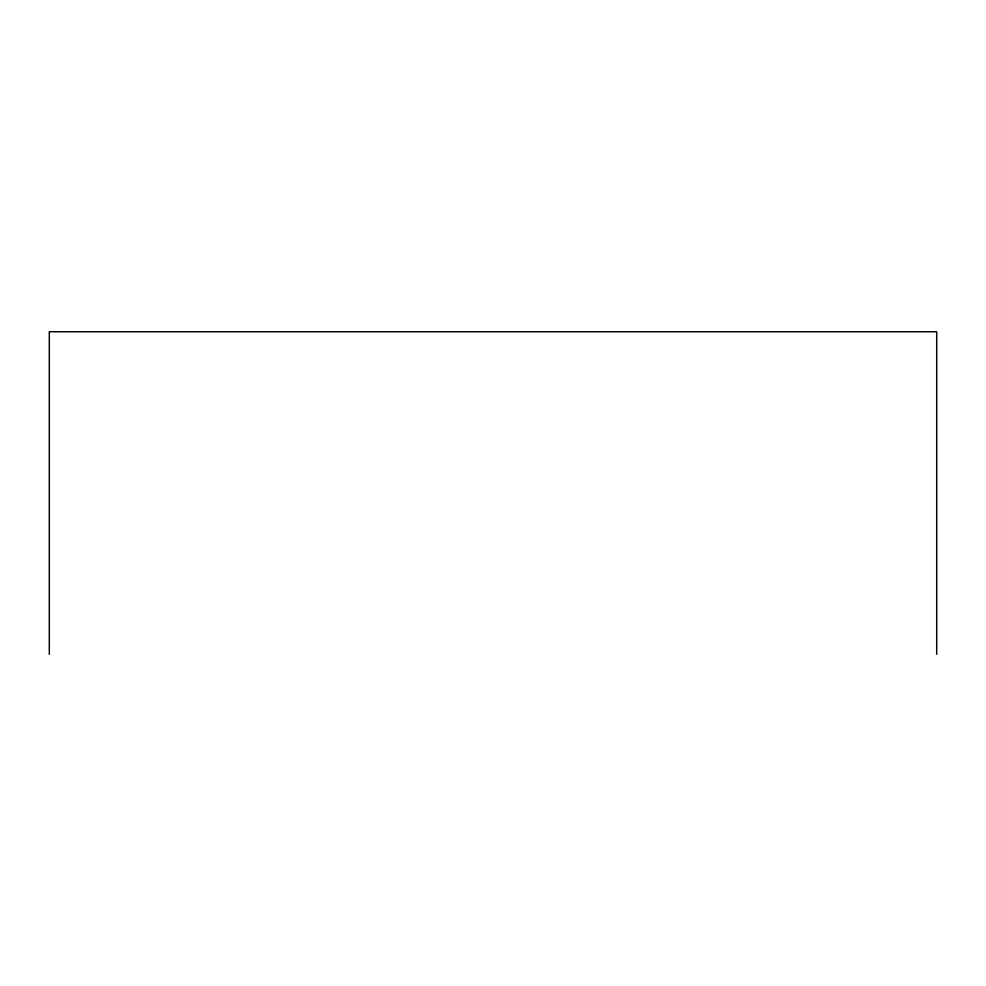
<?xml version="1.0" encoding="UTF-8"?>
<svg xmlns="http://www.w3.org/2000/svg" width="986" height="986" viewBox="0 0 986 986"><rect width="100%" height="100%" fill="white"/><g stroke="black" fill="none" stroke-linecap="round" stroke-linejoin="round"><path stroke-width="1.48" d="M936.7 654.26L936.7 331.74L49.3 331.74L49.3 654.26"/></g></svg>
